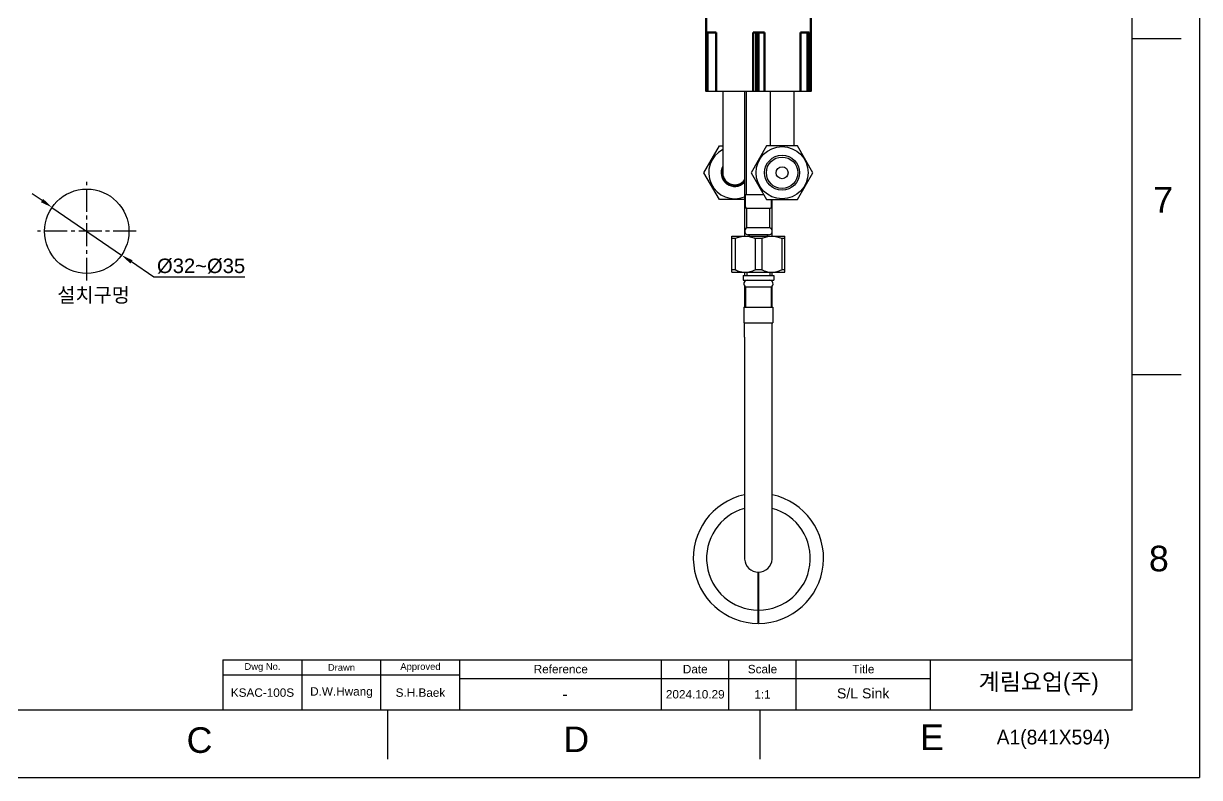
# Model space of a CAD drawing. Header units: millimetres. Extents: x 7392 to 8221, y 1108 to 2280.
# Drawn here: x 7732.8 to 8220.6, y 1108.2 to 1421.2 of the extents above; entities that cross this region are included whole.
import ezdxf

# ---------------------------------------------------------------- set-up
doc = ezdxf.new("R2010")
doc.units = ezdxf.units.MM
doc.linetypes.add('CENTER2', pattern=[28.575, 19.05, -3.175, 3.175, -3.175])
doc.linetypes.add('CENTERX2', pattern=[101.6, 63.5, -12.7, 12.7, -12.7])
for name, color, linetype in [('02___PRT_ALL_AXES', 7, 'Continuous'), ('CENTER', 1, 'CENTER2'), ('TEXT', 2, 'Continuous')]:
    doc.layers.add(name, color=color, linetype=linetype)
doc.layers.add('DIM_', color=3, linetype='Continuous', lineweight=9)
doc.styles.add('Arial Unicode MS', font='ARIALUNI.ttf')
doc.styles.add('ROMANS', font='Gulim.ttf')
doc.styles.get("Standard").update_dxf_attribs({"font": 'arial.ttf'})
doc.dimstyles.new('사본(2) STANDARD', dxfattribs={"dimscale": 0, "dimtxt": 4, "dimasz": 4, "dimexe": 1.25, "dimexo": 0.625, "dimgap": 1.5, "dimtad": 3, "dimtih": 1, "dimtoh": 1, "dimdec": 1, "dimzin": 9, "dimdsep": 46, "dimtxsty": 'Standard', "dimcen": 2.5, "dimclrd": 3, "dimclre": 3, "dimclrt": 4, "dimadec": 0, "dimazin": 0, "dimtfac": 1, "dimtdec": 1, "dimtmove": 0, "dimatfit": 3, "dimfxl": 1.25, "dimtfill": 1, "dimtolj": 1, "dimtzin": 0, "dimarcsym": 0})

# ---------------------------------------------------------------- blocks, each defined once
blk = doc.blocks.new('*D19')
at = {"layer": 'Defpoints', "color": 0, "transparency": 16777216}
for p in [(7744.59, 1344.85), (7773.45, 1325.05)]:
    blk.add_point(p, dxfattribs=at)
at = {"layer": 'DIM_', "color": 3, "lineweight": -2, "transparency": 16777216}
for p, q in [((7740.47, 1347.68), (7736.35, 1350.51)), ((7744.59, 1344.85), (7773.45, 1325.05)), ((7786.83, 1315.87), (7777.57, 1322.22)), ((7824.55, 1315.87), (7786.83, 1315.87))]:
    blk.add_line(p, q, dxfattribs=at)
at = {"layer": 'DIM_', "color": 3, "transparency": 16777216}
for points in [[(7740.94, 1348.37), (7740, 1346.99), (7744.59, 1344.85)], [(7778.05, 1322.9), (7777.1, 1321.53), (7773.45, 1325.05)]]:
    blk.add_solid(points, dxfattribs=at)
at = {"layer": 'DIM_', "color": 4, "transparency": 16777216, "insert": (7806.44, 1320.48), "char_height": 6, "attachment_point": 5, "style": 'Arial Unicode MS', "bg_fill": 3, "box_fill_scale": 1.1, "bg_fill_color": 256, "bg_fill_true_color": 13158600, "bg_fill_transparency": 0}
blk.add_mtext('\\A1;%%C32~%%C35', dxfattribs=at)

msp = doc.modelspace()

# ---------------------------------------------------------------- linework, layer by layer
at = {"color": 7, "linetype": 'Continuous'}
for p, q in [((8220.61, 2279.55), (8220.61, 1108.21)), ((8192.72, 1136.1), (8192.72, 2251.66)), ((8192.72, 1414.99), (8212.99, 1414.99)), ((8022.85, 1393), (8022.85, 1368.8)), ((8032.65, 1350.16), (8032.65, 1393)), ((8042.66, 1370.35), (8042.66, 1393)), ((8052.46, 1386.68), (8052.46, 1393)), ((8022.85, 1389.96), (8022.85, 1386.68)), ((8052.46, 1387.91), (8052.46, 1389.96)), ((8022.85, 1373.35), (8022.85, 1366.13)), ((8015.03, 1359.25), (8021.44, 1370.35)), ((8021.44, 1370.35), (8022.85, 1370.35)), ((8022.85, 1366.13), (8022.85, 1365.53)), ((8031.9, 1367.98), (8031.9, 1362.61)), ((8041.05, 1370.35), (8034.64, 1359.25)), ((8053.87, 1370.35), (8041.05, 1370.35)), ((8060.28, 1359.25), (8053.87, 1370.35)), ((8022.85, 1365.53), (8022.85, 1363.46)), ((8021.44, 1348.14), (8015.03, 1359.25)), ((8022.85, 1359.97), (8022.85, 1359.58)), ((8022.85, 1359.58), (8022.85, 1359.28)), ((8034.64, 1359.25), (8041.05, 1348.14)), ((8053.87, 1348.14), (8060.28, 1359.25)), ((8031.9, 1348.14), (8021.44, 1348.14)), ((8031.9, 1347.77), (8031.9, 1343.2)), ((8032.25, 1350.16), (8039.88, 1350.16)), ((8032.25, 1345.11), (8032.25, 1350.16)), ((8041.05, 1348.14), (8053.87, 1348.14)), ((8043.06, 1345.11), (8043.06, 1348.14)), ((8043.41, 1332.95), (8043.41, 1348.14)), ((8031.9, 1343.2), (8031.9, 1332.95)), ((8042.41, 1344.46), (8032.9, 1344.46)), ((8032.9, 1336.35), (8032.9, 1344.46)), ((8042.41, 1336.35), (8042.41, 1344.46)), ((8026.65, 1332.95), (8048.66, 1332.95)), ((8026.65, 1317.95), (8026.65, 1332.95)), ((8028, 1331.95), (8026.65, 1331.95)), ((8028, 1331.95), (8028, 1318.95)), ((8042.41, 1336.35), (8032.9, 1336.35)), ((8041.86, 1333.45), (8033.45, 1333.45)), ((8033.95, 1332.95), (8033.95, 1333.45)), ((8039, 1331.95), (8036.31, 1331.95)), ((8036.31, 1331.95), (8036.31, 1318.95)), ((8039, 1331.95), (8039, 1318.95)), ((8041.36, 1332.95), (8041.36, 1333.45)), ((8048.66, 1331.95), (8047.31, 1331.95)), ((8047.31, 1331.95), (8047.31, 1318.95)), ((8048.66, 1317.95), (8048.66, 1332.95)), ((8028, 1318.95), (8026.65, 1318.95)), ((8026.65, 1317.95), (8048.66, 1317.95)), ((8031.9, 1317.95), (8031.9, 1316.65)), ((8039, 1318.95), (8036.31, 1318.95)), ((8043.41, 1316.65), (8043.41, 1317.95)), ((8048.66, 1318.95), (8047.31, 1318.95)), ((8031.9, 1314.64), (8031.9, 1314.04)), ((8043.41, 1314.04), (8043.41, 1314.64)), ((8031.9, 1312.24), (8031.9, 1303.44)), ((8043.41, 1303.44), (8043.41, 1312.24)), ((8031.9, 1291.04), (8031.9, 1296.94)), ((8043.41, 1291.04), (8043.41, 1296.94)), ((8031.9, 1283.88), (8031.9, 1274.55)), ((8043.41, 1282.93), (8043.41, 1286.87)), ((8043.41, 1279.31), (8043.41, 1283.34)), ((8031.9, 1282), (8031.9, 1281.08)), ((8043.41, 1281.08), (8043.41, 1282.93)), ((8043.41, 1260.39), (8043.41, 1280.89)), ((8043.41, 1277.6), (8043.41, 1279.31)), ((8031.9, 1275.95), (8031.9, 1271.26)), ((8031.9, 1273.51), (8031.9, 1260.39)), ((8192.72, 1275.54), (8212.99, 1275.54)), ((8043.41, 1262.89), (8043.41, 1263.55)), ((8031.9, 1262.89), (8031.9, 1250.77)), ((8031.9, 1253.62), (8031.9, 1252.66)), ((8031.9, 1251.45), (8031.9, 1250.9)), ((8043.41, 1248.72), (8043.41, 1250.35)), ((8031.9, 1247.96), (8031.9, 1247.04)), ((8031.9, 1247.04), (8031.9, 1244.28)), ((8031.9, 1246.62), (8031.9, 1233.27)), ((8043.41, 1234.16), (8043.41, 1248.19)), ((8043.41, 1242.47), (8043.41, 1244.28)), ((8043.41, 1241.57), (8043.41, 1242.47)), ((8031.9, 1235.43), (8031.9, 1231.08)), ((8043.41, 1230.39), (8043.41, 1231.22)), ((8043.41, 1227.18), (8043.41, 1230.39)), ((8031.9, 1227.18), (8031.9, 1225.57)), ((8043.41, 1225.57), (8043.41, 1227.18)), ((8043.41, 1220.15), (8043.41, 1221.67)), ((8043.41, 1219.04), (8043.41, 1220.15)), ((8031.9, 1216.18), (8031.9, 1215.49)), ((8043.41, 1218.67), (8043.41, 1219.04)), ((8043.41, 1215.49), (8043.41, 1218.67)), ((8043.41, 1214.13), (8043.41, 1215.49)), ((8031.9, 1212.81), (8031.9, 1210.87)), ((8031.9, 1210.87), (8031.9, 1210.55)), ((8031.9, 1210.55), (8031.9, 1209.3)), ((8043.41, 1213.8), (8043.41, 1214.13)), ((8043.41, 1210.24), (8043.41, 1211.19)), ((8031.9, 1209.3), (8031.9, 1208.07)), ((8031.9, 1208.07), (8031.9, 1206.04)), ((8031.9, 1206.04), (8031.9, 1205.49)), ((8031.9, 1205.49), (8031.9, 1204.23)), ((8043.41, 1207.18), (8043.41, 1208.07)), ((8043.41, 1206.32), (8043.41, 1207.18)), ((8043.41, 1203.55), (8043.41, 1206.32)), ((8031.9, 1204.23), (8031.9, 1202.03)), ((8031.9, 1202.03), (8031.9, 1201.54)), ((8031.9, 1201.54), (8031.9, 1200.97)), ((8031.9, 1200.97), (8031.9, 1200.48)), ((8031.9, 1200.48), (8031.9, 1200)), ((8043.41, 1202.74), (8043.41, 1203.55)), ((8043.41, 1201.54), (8043.41, 1202.74)), ((8043.41, 1200.48), (8043.41, 1200.97)), ((8043.41, 1199.62), (8043.41, 1200.48)), ((8031.9, 1200), (8031.9, 1199.58)), ((8031.9, 1199.58), (8031.9, 1199.38)), ((8031.9, 1199.38), (8031.9, 1199.29)), ((8031.9, 1199.29), (8031.9, 1199.2)), ((8043.41, 1199.34), (8043.41, 1199.62)), ((8037.55, 1172.18), (8037.55, 1193.44)), ((8037.75, 1172.18), (8037.75, 1193.44)), ((8037.55, 1183.93), (8037.75, 1183.93)), ((8037.55, 1179.93), (8037.75, 1179.93)), ((8037.71, 1180), (8037.7, 1180.03)), ((7883.72, 1136.09), (7883.72, 1115.82)), ((8038.22, 1136.09), (8038.22, 1115.82)), ((7392.3, 1108.21), (8220.61, 1108.21))]:
    msp.add_line(p, q, dxfattribs=at)
at = {"linetype": 'Continuous', "lineweight": 70, "extrusion": (0, 1, 0)}
for p, q in [((8015.9, 1433), (8015.9, 1393)), ((8059.4, 1393), (8059.4, 1433)), ((8015.97, 1417.5), (8016.05, 1417.5)), ((8015.97, 1417.5), (8015.97, 1393)), ((8016.21, 1417.5), (8016.05, 1417.5)), ((8016.61, 1417.5), (8016.21, 1417.5)), ((8020.09, 1417.5), (8016.61, 1417.5)), ((8020.09, 1417.5), (8020.09, 1393)), ((8035.41, 1417.5), (8035.41, 1393)), ((8035.41, 1417.5), (8036.5, 1417.5)), ((8036.5, 1417.5), (8037.05, 1417.5)), ((8037.05, 1417.5), (8037.37, 1417.5)), ((8037.37, 1417.5), (8037.83, 1417.5)), ((8037.83, 1417.5), (8040.16, 1417.5)), ((8040.16, 1417.5), (8040.16, 1393)), ((8055.16, 1417.5), (8057.89, 1417.5)), ((8055.16, 1417.5), (8055.16, 1393)), ((8057.89, 1417.5), (8058.48, 1417.5)), ((8058.48, 1417.5), (8058.64, 1417.5)), ((8058.64, 1417.5), (8058.72, 1417.5)), ((8058.72, 1393), (8058.72, 1417.5))]:
    msp.add_line(p, q, dxfattribs=at)
at = {"linetype": 'Continuous', "lineweight": 35, "extrusion": (0, 1, 0)}
for p, q in [((8016.05, 1417.5), (8016.05, 1393)), ((8016.21, 1417.5), (8016.21, 1393)), ((8016.61, 1417.5), (8016.61, 1393)), ((8036.5, 1417.5), (8036.5, 1393)), ((8037.05, 1417.5), (8037.05, 1393)), ((8037.37, 1417.5), (8037.37, 1393)), ((8037.83, 1417.5), (8037.83, 1393)), ((8057.89, 1417.5), (8057.89, 1393)), ((8058.48, 1417.5), (8058.48, 1393)), ((8058.64, 1417.5), (8058.64, 1393))]:
    msp.add_line(p, q, dxfattribs=at)
for p, q in [((8059.4, 1393), (8015.9, 1393)), ((7815.52, 1157.01), (8192.72, 1157.01)), ((7815.52, 1157.01), (7815.52, 1136.1)), ((7848.29, 1157.01), (7848.29, 1136.1)), ((7881.06, 1136.1), (7881.06, 1157.01)), ((7913.83, 1136.1), (7913.83, 1157.01)), ((7997.5, 1136.1), (7997.5, 1157.01)), ((7997.5, 1136.1), (7997.5, 1157.01)), ((7997.5, 1136.1), (7997.5, 1157.01)), ((8025.39, 1136.1), (8025.39, 1157.01)), ((8053.27, 1136.1), (8053.27, 1157.01)), ((8109.05, 1136.1), (8109.05, 1157.01)), ((7913.83, 1150.74), (7815.52, 1150.74)), ((7913.83, 1149.34), (8109.05, 1149.34))]:
    msp.add_line(p, q)
at = {"linetype": 'Continuous'}
msp.add_line((8192.72, 1136.1), (7420.19, 1136.1), dxfattribs=at)
at = {"color": 7, "linetype": 'Continuous'}
for points in [[(8031.9, 1393), (8031.9, 1377.43), (8031.9, 1356.31)], [(8052.46, 1375.35), (8052.46, 1377.44), (8052.46, 1393)], [(8022.85, 1384.27), (8022.85, 1381.91), (8022.85, 1380.76), (8022.85, 1378.53)], [(8022.85, 1378.53), (8022.85, 1374.34), (8022.85, 1373.35)], [(8031.9, 1373.58), (8031.9, 1371.69), (8031.9, 1369.82), (8031.9, 1367.98)], [(8052.46, 1370.35), (8052.46, 1370.6), (8052.46, 1375.35)], [(8022.85, 1363.46), (8022.85, 1360.38), (8022.85, 1359.97)], [(8031.9, 1362.61), (8031.9, 1360.87), (8031.9, 1357.46)], [(8022.85, 1359.28), (8022.85, 1359.22), (8022.85, 1359.15), (8022.85, 1359.08)], [(8031.9, 1357.46), (8031.9, 1355.79), (8031.9, 1354.14), (8031.9, 1350.91)], [(8031.9, 1350.91), (8031.9, 1349.33), (8031.9, 1347.77)], [(8031.9, 1291.04), (8031.9, 1288.97), (8031.9, 1286.87)], [(8043.41, 1286.87), (8043.41, 1287.91), (8043.41, 1288.97), (8043.41, 1290.06), (8043.41, 1291.04)], [(8031.9, 1286.87), (8031.9, 1285.85), (8031.9, 1283.88)], [(8031.9, 1280.19), (8031.9, 1279.31), (8031.9, 1278.45), (8031.9, 1275.95)], [(8043.41, 1275.14), (8043.41, 1275.95), (8043.41, 1277.6)], [(8031.9, 1269.06), (8031.9, 1268.34), (8031.9, 1267.63), (8031.9, 1266.93), (8031.9, 1266.24), (8031.9, 1264.88)], [(8043.41, 1269.78), (8043.41, 1271.26), (8043.41, 1272.02), (8043.41, 1272.78)], [(8043.41, 1266.93), (8043.41, 1267.63), (8043.41, 1268.34), (8043.41, 1269.06), (8043.41, 1269.78)], [(8031.9, 1264.88), (8031.9, 1264.21), (8031.9, 1263.55), (8031.9, 1262.89)], [(8043.41, 1260.33), (8043.41, 1260.96), (8043.41, 1262.89)], [(8043.41, 1255.53), (8043.41, 1256.5), (8043.41, 1257.47), (8043.41, 1258.44), (8043.41, 1259.41), (8043.41, 1260.39)], [(8043.41, 1258.46), (8043.41, 1259.08), (8043.41, 1259.7)], [(8031.9, 1256.5), (8031.9, 1255.53), (8031.9, 1253.62)], [(8043.41, 1254.87), (8043.41, 1255.46), (8043.41, 1256.05), (8043.41, 1256.64), (8043.41, 1257.24), (8043.41, 1258.46)], [(8043.41, 1247.04), (8043.41, 1247.96), (8043.41, 1248.89), (8043.41, 1249.83), (8043.41, 1250.77), (8043.41, 1251.72), (8043.41, 1252.66), (8043.41, 1253.62), (8043.41, 1255.53)], [(8043.41, 1250.35), (8043.41, 1250.9), (8043.41, 1251.45), (8043.41, 1252.01), (8043.41, 1252.57), (8043.41, 1253.14), (8043.41, 1254.87)], [(8031.9, 1250.9), (8031.9, 1247.66), (8031.9, 1247.14), (8031.9, 1246.62)], [(8031.9, 1250.77), (8031.9, 1249.83), (8031.9, 1248.89)], [(8031.9, 1244.28), (8031.9, 1242.47), (8031.9, 1241.57), (8031.9, 1240.67), (8031.9, 1239.78), (8031.9, 1238.9), (8031.9, 1237.15)], [(8031.9, 1237.15), (8031.9, 1236.29), (8031.9, 1235.43)], [(8043.41, 1231.22), (8043.41, 1233.72), (8043.41, 1234.57)], [(8031.9, 1232.88), (8031.9, 1231.22), (8031.9, 1230.39), (8031.9, 1229.58), (8031.9, 1227.18)], [(8031.9, 1231.08), (8031.9, 1230.65), (8031.9, 1230.22), (8031.9, 1229.8), (8031.9, 1229.37), (8031.9, 1228.95)], [(8043.41, 1232.83), (8043.41, 1233.27), (8043.41, 1233.71), (8043.41, 1234.16)], [(8043.41, 1228.95), (8043.41, 1229.37), (8043.41, 1229.8), (8043.41, 1230.22), (8043.41, 1230.65), (8043.41, 1231.08), (8043.41, 1231.95)], [(8031.9, 1228.95), (8031.9, 1227.27), (8031.9, 1226.86), (8031.9, 1226.04)], [(8031.9, 1226.04), (8031.9, 1225.63), (8031.9, 1225.23), (8031.9, 1224.82), (8031.9, 1224.42), (8031.9, 1224.02), (8031.9, 1223.63)], [(8043.41, 1226.86), (8043.41, 1227.27), (8043.41, 1227.69), (8043.41, 1228.95)], [(8043.41, 1225.23), (8043.41, 1225.63), (8043.41, 1226.04), (8043.41, 1226.86)], [(8043.41, 1221.67), (8043.41, 1222.45), (8043.41, 1222.84), (8043.41, 1223.23), (8043.41, 1223.63), (8043.41, 1224.02), (8043.41, 1224.42), (8043.41, 1225.23)], [(8031.9, 1223.63), (8031.9, 1222.45), (8031.9, 1222.06), (8031.9, 1221.67)], [(8031.9, 1221.67), (8031.9, 1220.15), (8031.9, 1219.78), (8031.9, 1219.41), (8031.9, 1219.04), (8031.9, 1216.18)], [(8031.9, 1215.49), (8031.9, 1214.13), (8031.9, 1213.47)], [(8031.9, 1213.47), (8031.9, 1213.14), (8031.9, 1212.81)], [(8043.41, 1211.19), (8043.41, 1213.14), (8043.41, 1213.8)], [(8043.41, 1208.07), (8043.41, 1208.68), (8043.41, 1210.24)], [(8043.41, 1200.97), (8043.41, 1201.23), (8043.41, 1201.54)], [(8031.9, 1199.2), (8031.9, 1199.15), (8031.9, 1199.1), (8031.9, 1199.06), (8031.9, 1199.01), (8031.91, 1198.96), (8031.91, 1198.92), (8031.91, 1198.87)], [(8043.4, 1198.87), (8043.4, 1198.92), (8043.4, 1198.96), (8043.4, 1199.01), (8043.41, 1199.06), (8043.41, 1199.1), (8043.41, 1199.15), (8043.41, 1199.2), (8043.41, 1199.24), (8043.41, 1199.34)]]:
    msp.add_lwpolyline(points, dxfattribs=at)
for radius in [10.82, 7.25, 6.5, 2.5]:
    msp.add_circle((8047.46, 1359.25), radius, dxfattribs=at)
msp.add_circle((7759.02, 1334.95), 17.5)
for centre, radius, start, end in [((8027.85, 1359.25), 10.82, 117.5336, 291.9887), ((8027.85, 1359.25), 5, 181.98, 324.1282), ((8032.9, 1345.11), 0.65, 180, 270), ((8042.41, 1345.11), 0.65, 270, 0), ((8033.45, 1334.95), 1.5, 111.5102, 270), ((8041.86, 1334.95), 1.5, 270, 68.4898), ((8037.65, 1199.19), 27.01, 102.2998, 269.7878), ((8037.65, 1199.19), 27.01, 270.2122, 77.7002), ((8037.65, 1199.19), 21.51, 105.5193, 269.7335), ((8037.65, 1199.19), 21.51, 270.2665, 74.4808), ((8037.65, 1199.19), 5.75, 183.1287, 356.869)]:
    msp.add_arc(centre, radius, start, end, dxfattribs=at)
for points, knots in [([(8028, 1331.95), (8028.65, 1332.25), (8030, 1332.76), (8031.44, 1332.95), (8032.15, 1332.95)], [0, 0, 0, 0, 0.503271, 1, 1, 1, 1]), ([(8032.15, 1332.95), (8032.86, 1332.95), (8034.3, 1332.76), (8035.65, 1332.25), (8036.31, 1331.95)], [0, 0, 0, 0, 0.496729, 1, 1, 1, 1]), ([(8039, 1331.95), (8039.66, 1332.25), (8041.01, 1332.76), (8042.44, 1332.95), (8043.16, 1332.95)], [0, 0, 0, 0, 0.503271, 1, 1, 1, 1]), ([(8043.16, 1332.95), (8043.87, 1332.95), (8045.31, 1332.76), (8046.66, 1332.25), (8047.31, 1331.95)], [0, 0, 0, 0, 0.496729, 1, 1, 1, 1]), ([(8028, 1318.95), (8028.65, 1318.64), (8030, 1318.14), (8031.44, 1317.95), (8032.15, 1317.95)], [0, 0, 0, 0, 0.503271, 1, 1, 1, 1]), ([(8032.15, 1317.95), (8032.86, 1317.95), (8034.3, 1318.14), (8035.65, 1318.64), (8036.31, 1318.95)], [0, 0, 0, 0, 0.496729, 1, 1, 1, 1]), ([(8039, 1318.95), (8039.66, 1318.64), (8041.01, 1318.14), (8042.44, 1317.95), (8043.16, 1317.95)], [0, 0, 0, 0, 0.503271, 1, 1, 1, 1]), ([(8043.16, 1317.95), (8043.87, 1317.95), (8045.31, 1318.14), (8046.66, 1318.64), (8047.31, 1318.95)], [0, 0, 0, 0, 0.496729, 1, 1, 1, 1]), ([(8037.7, 1180.03), (8037.68, 1180.13), (8037.66, 1180.37), (8037.63, 1180.8), (8037.59, 1181.33), (8037.57, 1181.72), (8037.56, 1181.93)], [0, 0, 0, 0, 0.151913, 0.384919, 0.676909, 1, 1, 1, 1]), ([(8037.55, 1180.31), (8037.56, 1180.26), (8037.57, 1180.18), (8037.58, 1180.07), (8037.6, 1179.99), (8037.61, 1179.95), (8037.61, 1179.94)], [0, 0, 0, 0, 0.378033, 0.673413, 0.881355, 1, 1, 1, 1]), ([(8037.61, 1179.94), (8037.61, 1179.94), (8037.62, 1179.93), (8037.62, 1179.93), (8037.62, 1179.93)], [0, 0, 0, 0, 0.332849, 1, 1, 1, 1]), ([(8037.74, 1179.93), (8037.73, 1179.93), (8037.73, 1179.93), (8037.72, 1179.96), (8037.71, 1179.98), (8037.71, 1180)], [0, 0, 0, 0, 0.112574, 0.306932, 1, 1, 1, 1])]:
    msp.add_open_spline(points, degree=3, knots=knots, dxfattribs=at)
at = {"layer": '02___PRT_ALL_AXES', "color": 7, "linetype": 'Continuous'}
for p, q in [((8032.9, 1317.95), (8032.9, 1316.65)), ((8042.41, 1317.95), (8042.41, 1316.65)), ((8031.3, 1316.65), (8044.01, 1316.65)), ((8031.3, 1316.65), (8031.3, 1314.64)), ((8031.3, 1314.64), (8044.01, 1314.64)), ((8044.01, 1316.65), (8044.01, 1314.64)), ((8032.35, 1311.84), (8042.96, 1311.84)), ((8032.35, 1311.84), (8032.35, 1303.44)), ((8042.96, 1311.84), (8042.96, 1303.44)), ((8031.65, 1303.44), (8043.66, 1303.44)), ((8031.65, 1303.44), (8031.65, 1296.94)), ((8043.66, 1303.44), (8043.66, 1296.94)), ((8031.65, 1296.94), (8043.66, 1296.94))]:
    msp.add_line(p, q, dxfattribs=at)
for centre, radius, start, end in [((8027.85, 1359.25), 5.7, 151.3478, 315.3005), ((8027.85, 1359.25), 5.4, 157.8559, 318.6126), ((8033.1, 1313.14), 1.5, 93.333, 239.9866), ((8042.21, 1313.14), 1.5, 300.0134, 86.667)]:
    msp.add_arc(centre, radius, start, end, dxfattribs=at)
at = {"layer": 'CENTER', "color": 1, "linetype": 'CENTER2', "ltscale": 0.5}
for p, q in [((7759.02, 1314.45), (7759.02, 1355.45)), ((7779.52, 1334.95), (7738.52, 1334.95))]:
    msp.add_line(p, q, dxfattribs=at)
at = {"layer": 'TEXT'}
msp.add_point((7881.06, 1150.74), dxfattribs=at)

# ---------------------------------------------------------------- texts
at = {"char_height": 10.63, "attachment_point": 5}
for s, width, insert in [('7', 69.7226, (8205.55, 1348.03)), ('8', 69.7226, (8203.76, 1199.02)), ('C', 13.9445, (7805.79, 1123.66)), ('D', 13.9445, (7962.08, 1124.05)), ('E', 13.9445, (8109.61, 1124.93))]:
    msp.add_mtext_dynamic_manual_height_columns(s, width=width, gutter_width=17.43, heights=[0], dxfattribs=dict(at, insert=insert))
at = {"layer": 'DIM_', "insert": (7746.79, 1311.49), "char_height": 6, "attachment_point": 1}
msp.add_mtext_dynamic_manual_height_columns('설치구멍', width=63.3984, gutter_width=12.5, heights=[0], dxfattribs=at)
at = {"layer": 'TEXT', "style": 'ROMANS'}
msp.add_text('A1(841X594)', height=6.1007, dxfattribs=at).set_placement((8136.49, 1121.93))
at = {"layer": 'TEXT', "attachment_point": 5}
for s, width, insert, char_height in [('Dwg No.', 32.7696, (7831.91, 1153.87), 2.789), ('Drawn', 32.7696, (7864.67, 1153.87), 2.789), ('Approved', 32.7696, (7897.44, 1153.87), 2.789), ('Reference', 83.6671, (7955.66, 1153.18), 3.486), ('Date', 27.889, (8011.44, 1153.18), 3.486), ('Scale', 27.889, (8039.33, 1153.18), 3.486), ('Title', 55.7781, (8081.16, 1153.18), 3.486), ('KSAC-100S', 32.7696, (7831.91, 1143.42), 3.486), ('D.W.Hwang', 32.7696, (7864.67, 1143.42), 3.486), ('S.H.Baek', 32.7696, (7897.44, 1143.42), 3.486), ('-', 83.6671, (7957.41, 1142.9), 4.88), ('2024.10.29', 27.889, (8011.44, 1142.72), 3.486), ('1:1', 27.889, (8039.33, 1142.72), 3.486), ('S/L Sink', 87.8197, (8081.1, 1143.11), 4.183)]:
    msp.add_mtext_dynamic_manual_height_columns(s, width=width, gutter_width=17.43, heights=[0], dxfattribs=dict(at, insert=insert, char_height=char_height))
at = {"layer": 'TEXT', "linetype": 'CENTERX2', "insert": (8153.92, 1146.89), "char_height": 6.9723, "attachment_point": 5}
msp.add_mtext_dynamic_manual_height_columns('{\\fHYGothic-Medium|b0|i0|c129|p18;계림요업(주)}', width=83.6671, gutter_width=17.43, heights=[0], dxfattribs=at)

# ---------------------------------------------------------------- next in the draw order: dimensions: what is measured, and where the dimension line sits
at = {"layer": 'DIM_'}
dim = msp.add_diameter_dim_2p(p1=(7744.59, 1344.85), p2=(7773.45, 1325.05), text='%%C32~%%C35', dimstyle='사본(2) STANDARD', override={"dimscale": 1, "dimtxt": 6, "dimasz": 5, "dimtxsty": 'Arial Unicode MS'}, dxfattribs=at)
dim.commit()
dim.dimension.update_dxf_attribs({"geometry": '*D19', "text_midpoint": (7806.44, 1320.48)})

doc.saveas('drawing.dxf')
